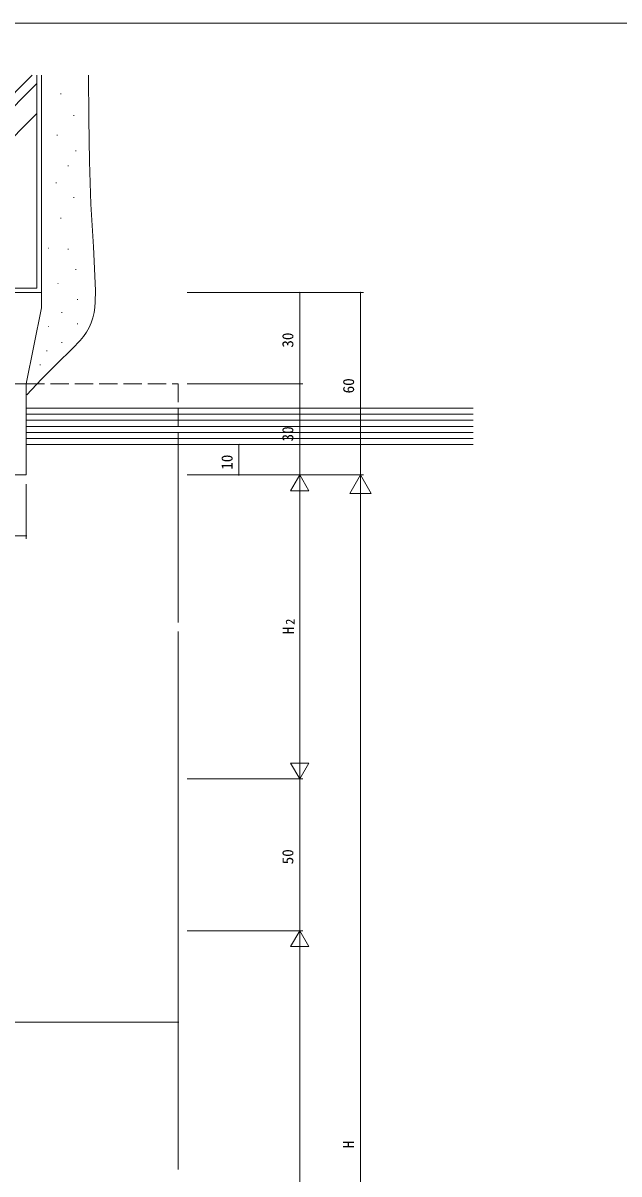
# Model space of a CAD drawing. Units: millimetres, scale not verified. Extents: x -1213 to 539, y -420 to 386.
# Drawn here: x -299.7 to -103.6, y 3.3 to 382 of the extents above; entities that cross this region are included whole.
import ezdxf
from ezdxf.enums import TextEntityAlignment as Align

# ---------------------------------------------------------------- set-up
doc = ezdxf.new("R2010")
doc.units = ezdxf.units.MM
doc.header["$LTSCALE"] = 2
doc.linetypes.add('DASHED3', pattern=[4, 3, -1])
for name, color, linetype, lineweight in [('0-1_USER1', 7, 'Continuous', 9), ('0-3_YKK_11', 7, 'Continuous', 9), ('0-4_YKK_12', 2, 'Continuous', 9), ('0-5_YSS_K', 3, 'Continuous', 9), ('0-7_YKK_D', 6, 'Continuous', 9)]:
    doc.layers.add(name, color=color, linetype=linetype, lineweight=lineweight)
doc.styles.add('ＭＳ ゴシック', font='')
doc.styles.get('ＭＳ ゴシック').set_extended_font_data('MS Gothic')

msp = doc.modelspace()

# ---------------------------------------------------------------- linework, layer by layer
at = {"layer": '0-1_USER1'}
msp.add_line((510, 382), (-590, 382), dxfattribs=at)
at = {"layer": '0-3_YKK_11'}
msp.add_lwpolyline([(-304.727, 263.296), (-298.685, 263.296), (-298.685, 233.296), (-360.685, 233.296)], dxfattribs=at)
at = {"layer": '0-4_YKK_12', "linetype": 'DASHED3'}
for p, q in [((-298.685, 263.296), (-248.685, 263.296)), ((-248.685, 263.294), (-248.685, 243.294))]:
    msp.add_line(p, q, dxfattribs=at)
at = {"layer": '0-4_YKK_12'}
for p, q in [((-248.685, 243.294), (-248.685, 184.796)), ((-248.685, 181.796), (-248.685, 4.796))]:
    msp.add_line(p, q, dxfattribs=at)
at = {"layer": '0-5_YSS_K'}
for p, q in [((-366.733, 294.794), (-296.698, 364.829)), ((-295.185, 294.794), (-295.185, 364.829)), ((-362.49, 294.794), (-295.185, 362.099)), ((-287.406, 358.678), (-287.206, 358.678)), ((-352.59, 294.794), (-295.185, 352.199)), ((-283.101, 351.605), (-282.901, 351.605)), ((-288.636, 345.147), (-288.436, 345.147)), ((-282.486, 339.919), (-282.286, 339.919)), ((-284.946, 334.999), (-284.746, 334.999)), ((-288.944, 329.463), (-288.744, 329.463)), ((-283.101, 324.543), (-282.901, 324.543)), ((-287.406, 317.777), (-287.206, 317.777)), ((-291.404, 307.937), (-291.204, 307.937)), ((-284.946, 307.629), (-284.746, 307.629)), ((-282.486, 300.864), (-282.286, 300.864)), ((-288.329, 296.251), (-288.129, 296.251)), ((-403.607, 294.794), (-295.185, 294.794)), ((-281.871, 291.023), (-281.671, 291.023)), ((-287.099, 286.717), (-286.899, 286.717)), ((-291.404, 282.105), (-291.204, 282.105)), ((-281.871, 283.027), (-281.671, 283.027)), ((-287.099, 276.877), (-286.899, 276.877)), ((-292.019, 274.109), (-291.819, 274.109)), ((-294.172, 269.496), (-293.972, 269.496)), ((-298.685, 253.294), (-151.635, 253.294)), ((-298.685, 251.294), (-151.635, 251.294)), ((-298.685, 249.294), (-151.635, 249.294)), ((-298.685, 247.294), (-151.635, 247.294)), ((-298.685, 245.294), (-151.635, 245.294))]:
    msp.add_line(p, q, dxfattribs=at)
at = {"layer": '0-5_YSS_K', "color": 7}
for p, q in [((-293.685, 364.829), (-293.685, 288.294)), ((-402.435, 293.294), (-293.685, 293.294)), ((-293.685, 288.294), (-298.685, 263.294)), ((-298.685, 255.294), (-298.685, 243.294)), ((-298.685, 255.294), (-151.635, 255.294)), ((-298.685, 243.294), (-151.635, 243.294))]:
    msp.add_line(p, q, dxfattribs=at)
at = {"layer": '0-5_YSS_K'}
msp.add_lwpolyline([(-278.18, 364.829), (-278.119, 350.582), (-277.906, 336.405), (-277.391, 322.365), (-276.592, 308.337), (-276.185, 301.178), (-275.873, 293.856), (-275.943, 290.218), (-276.101, 288.439), (-276.366, 286.699), (-276.757, 285.008), (-277.295, 283.377), (-277.996, 281.815), (-278.856, 280.321), (-279.853, 278.887), (-280.961, 277.506), (-283.42, 274.864), (-288.644, 269.835), (-293.606, 264.808), (-298.477, 259.655)], dxfattribs=at)
at = {"layer": '0-7_YKK_D'}
for p, q in [((-245.685, 293.294), (-207.685, 293.294)), ((-245.685, 293.294), (-187.685, 293.294)), ((-208.685, 293.294), (-208.685, 263.294)), ((-188.685, 293.294), (-188.685, 233.294)), ((-245.685, 263.296), (-207.685, 263.296)), ((-245.685, 263.294), (-207.685, 263.294)), ((-208.685, 263.296), (-208.685, 233.296)), ((-245.685, 243.294), (-227.685, 243.294)), ((-228.685, 233.296), (-228.685, 243.294)), ((-245.685, 233.296), (-207.685, 233.296)), ((-245.685, 233.296), (-227.685, 233.296)), ((-245.685, 233.296), (-207.685, 233.296)), ((-245.685, 233.296), (-187.685, 233.296)), ((-245.685, 233.294), (-187.685, 233.294)), ((-208.685, 233.296), (-211.685, 228.099)), ((-208.685, 233.296), (-208.685, 222.903)), ((-208.685, 233.296), (-205.685, 228.099)), ((-188.685, 233.296), (-192.185, 227.233)), ((-188.685, 233.296), (-188.685, 221.171)), ((-188.685, 233.296), (-185.185, 227.233)), ((-298.685, 230.296), (-298.685, 212.296)), ((-211.685, 228.099), (-205.685, 228.099)), ((-208.685, 139.296), (-208.685, 227.296)), ((-192.185, 227.233), (-185.185, 227.233)), ((-188.685, -199.704), (-188.685, 226.296)), ((-398.685, 213.296), (-298.685, 213.296)), ((-208.685, 133.296), (-208.685, 143.688)), ((-208.685, 133.296), (-211.685, 138.492)), ((-245.685, 133.296), (-207.685, 133.296)), ((-245.685, 133.296), (-207.685, 133.296)), ((-208.685, 133.296), (-208.685, 83.296)), ((-245.685, 83.296), (-207.685, 83.296)), ((-245.685, 83.296), (-207.685, 83.296)), ((-208.685, 83.296), (-211.685, 78.099)), ((-208.685, 83.296), (-208.685, 72.903)), ((-208.685, 83.296), (-205.685, 78.099)), ((-211.685, 78.099), (-205.685, 78.099)), ((-208.685, 77.296), (-208.685, -200.704)), ((-248.685, 68.748), (-248.685, 52.296)), ((-398.689, 53.296), (-248.685, 53.296))]:
    msp.add_line(p, q, dxfattribs=at)
msp.add_lwpolyline([(-208.685, 133.296), (-205.685, 138.492), (-211.685, 138.492)], dxfattribs=at)
for centre, start, end in [((-208.685, 293.294), 90, 270), ((-208.685, 293.294), 270, 90), ((-188.685, 293.294), 90, 270), ((-188.685, 293.294), 270, 90), ((-208.685, 263.296), 90, 270), ((-208.685, 263.294), 90, 270), ((-208.685, 263.296), 270, 90), ((-208.685, 263.294), 270, 90), ((-228.685, 243.294), 90, 270), ((-228.685, 243.294), 270, 90), ((-228.685, 233.296), 90, 270), ((-228.685, 233.296), 270, 90), ((-298.685, 213.296), 0, 180), ((-298.685, 213.296), 180, 0), ((-248.685, 53.296), 0, 180), ((-248.685, 53.296), 180, 0)]:
    msp.add_arc(centre, 0.106, start, end, dxfattribs=at)

# ---------------------------------------------------------------- texts
at = {"layer": '0-7_YKK_D', "color": 4, "style": 'ＭＳ ゴシック'}
for s, height, p in [('30', 3.666, (-209.685, 275.163)), ('60', 3.666, (-189.685, 260.127)), ('30', 3.666, (-209.685, 244.315)), ('10', 3.666, (-229.685, 234.993)), ('2', 2.933, (-209.485, 184.014)), ('H', 3.666, (-209.485, 180.896)), ('50', 3.666, (-209.685, 105.165)), ('H', 3.666, (-189.685, 11.748))]:
    msp.add_text(s, height=height, rotation=90, dxfattribs=at).set_placement(p, align=Align.BOTTOM_LEFT)

doc.saveas('drawing.dxf')
